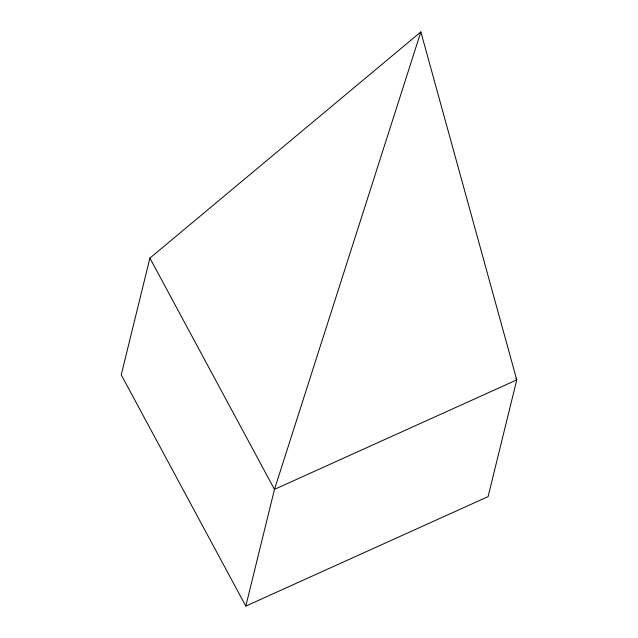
<?xml version="1.0" encoding="UTF-8"?>
<svg xmlns="http://www.w3.org/2000/svg" width="638" height="638" viewBox="0 0 638 638"><rect width="100%" height="100%" fill="white"/><g stroke="black" fill="none" stroke-linecap="round" stroke-linejoin="round"><path stroke-width="0.96" d="M149.906 258.103L121.236 374.825L245.805 606.1L488.094 496.627L516.764 379.897L420.865 31.9L149.906 258.103L274.476 489.378L245.805 606.1M420.865 31.9L274.476 489.378L516.764 379.897L515.815 378.151"/></g></svg>
